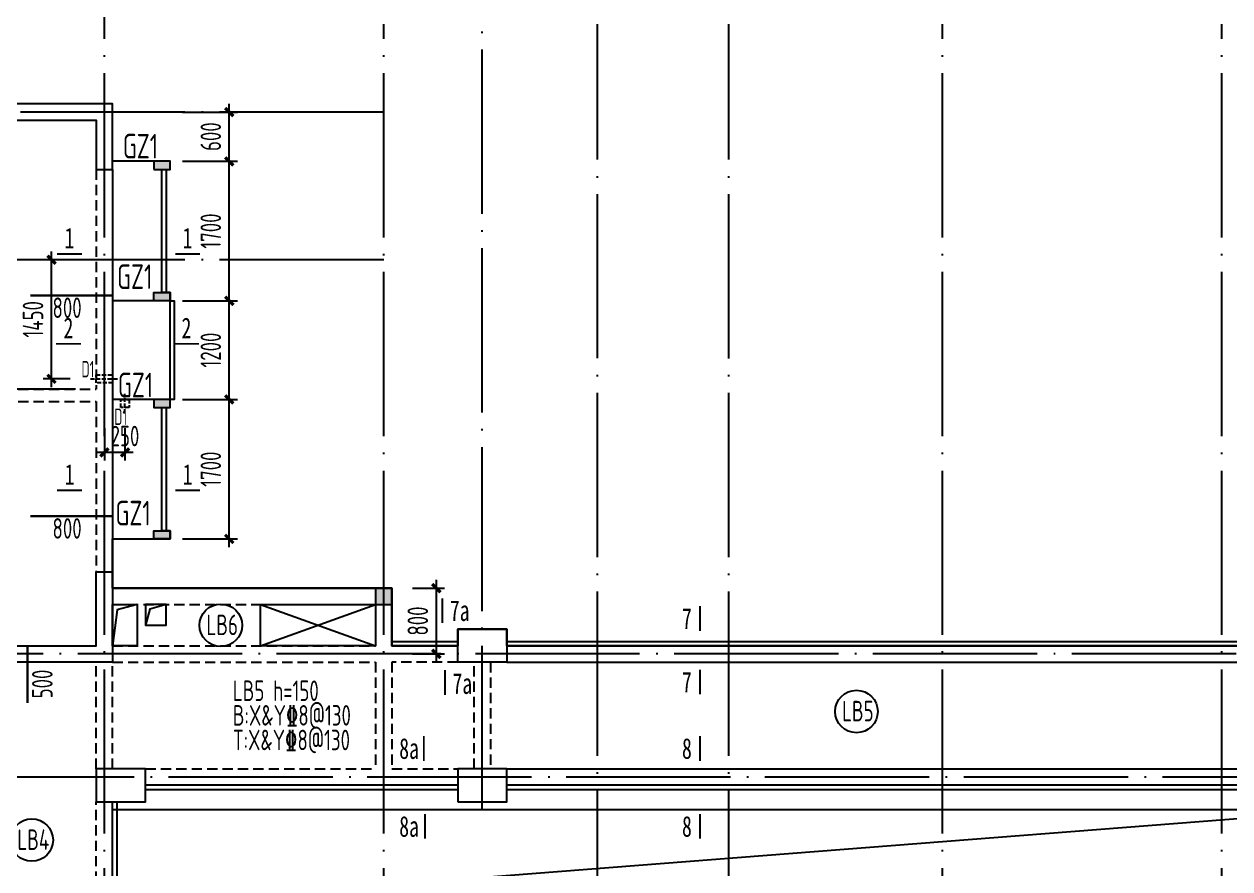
# Model space of a CAD drawing. Extents: x -173820 to 521180, y -715739 to 158231.
# Drawn here: x 578 to 15255, y -38738 to -28448 of the extents above; entities that cross this region are included whole.
import ezdxf
from ezdxf.enums import TextEntityAlignment as Align

# ---------------------------------------------------------------- set-up
doc = ezdxf.new("R2010")
doc.units = 0
doc.header["$LTSCALE"] = 1000
for name, pattern in [('CONTINOUS', [0]), ('DASH', [0.35, 0.25, -0.1]), ('DOTE', [2.42, 2, -0.2, 0.02, -0.2]), ('HIDDEN2', [0.1875, 0.125, -0.0625])]:
    doc.linetypes.add(name, pattern=pattern)
for name, color, linetype in [('A-洞口', 105, 'Continuous'), ('A-线脚看线', 9, 'Continuous'), ('A-设备穿墙洞', 161, 'Continuous'), ('AXIS', 1, 'DOTE'), ('DIM', 3, 'Continuous'), ('DIM1', 3, 'Continuous'), ('JG1', 3, 'Continuous'), ('填充', 8, 'Continuous'), ('墙', 6, 'Continuous'), ('挑板', 3, 'Continuous'), ('板筋', 6, 'Continuous'), ('柱', 2, 'Continuous'), ('梁', 4, 'HIDDEN2'), ('模板线', 3, 'Continuous'), ('洞口', 5, 'Continuous'), ('钢筋_文字', 7, 'Continuous'), ('钢筋长度标注', 7, 'Continuous')]:
    doc.layers.add(name, color=color, linetype=linetype)
doc.styles.add('TSSD_BOLD', font='tssdeng2.shx', dxfattribs={"width": 0.7, "height": 250, "bigfont": 'CHINA.shx'})
doc.styles.add('TSSD_Dimension', font='tssdeng.shx', dxfattribs={"width": 0.7, "bigfont": 'Hztxt.shx'})
doc.styles.add('zzt', font='tssdeng.shx', dxfattribs={"width": 0.7, "height": 300, "bigfont": 'tssdchn.shx'})
doc.styles.add('钢筋', font='tssdeng.shx', dxfattribs={"width": 0.7, "height": 250, "bigfont": 'tssdchn.shx'})
doc.styles.add('钢筋长度', font='tssdeng.shx', dxfattribs={"width": 0.7, "height": 300, "bigfont": 'tssdchn.shx'})
doc.styles.add('黑体', font='simhei.ttf', dxfattribs={"width": 0.8})
doc.dimstyles.new('TSSD_100_100', dxfattribs={"dimtxt": 250, "dimasz": 100, "dimexe": 100, "dimexo": 250, "dimgap": 100, "dimtad": 1, "dimdec": 0, "dimzin": 0, "dimdsep": 46, "dimtxsty": 'TSSD_Dimension', "dimblk": 'ARCHTICK', "dimcen": 0, "dimdle": 100, "dimclrd": 3, "dimclre": 3, "dimclrt": 7, "dimadec": 0, "dimazin": 0, "dimtfac": 1, "dimtdec": 0, "dimtix": 1, "dimtmove": 2, "dimatfit": 3, "dimfxl": 0, "dimtolj": 1, "dimtzin": 0, "dimarcsym": 0})

# ---------------------------------------------------------------- blocks, each defined once
blk = doc.blocks.new('$1783196')
at = {"layer": 'AXIS'}
for p, q in [((12034.9, 3480), (12034.9, 27859.5)), ((15434.9, 3480), (15434.9, 27859.5)), ((16634.9, 18288.3), (16634.9, 27859.5)), ((18034.9, 11688.4), (18034.9, 27859.5)), ((19634.9, 11688.3), (19634.9, 27859.5)), ((22234.9, 3480), (22234.9, 27859.5)), ((25634.9, 3480), (25634.9, 27859.5)), ((15434.9, 26788.3), (4360, 26788.3)), ((15434.9, 24988.3), (4360, 24988.3)), ((54849.9, 20188.3), (4360, 20188.3)), ((29334.9, 18688.3), (4360, 18688.3))]:
    blk.add_line(p, q, dxfattribs=at)
at = {"layer": 'DIM1'}
blk.add_line((12034.9, 27859.5), (12034.9, 30309.5), dxfattribs=at)
blk = doc.blocks.new('_ArchTick')
at = {"color": 4, "linetype": 'ByBlock', "const_width": 0.4}
blk.add_lwpolyline([(-0.5, -0.5), (0.5, 0.5)], dxfattribs=at)
blk = doc.blocks.new('*D2398')
at = {"layer": 'Defpoints', "color": 0}
for p in [(415, -31319), (1455, -31319), (1455, -32894)]:
    blk.add_point(p, dxfattribs=at)
at = {"layer": 'DIM', "color": 3, "lineweight": -2}
for p, q in [((415, -32994), (415, -31219)), ((1205, -31319), (315, -31319)), ((1205, -32894), (315, -32894))]:
    blk.add_line(p, q, dxfattribs=at)
at = {"layer": 'DIM', "color": 3, "lineweight": -2, "xscale": 100, "yscale": 100, "zscale": 100}
for p, rotation in [((415, -31319), 90), ((415, -32894), 270)]:
    blk.add_blockref('_ArchTick', p, dxfattribs=dict(at, rotation=rotation))
at = {"layer": 'DIM', "color": 7, "insert": (190, -32107), "char_height": 250, "attachment_point": 5, "rotation": 90, "style": 'TSSD_Dimension'}
blk.add_mtext('\\A1;1575', dxfattribs=at)
blk = doc.blocks.new('*D2403')
at = {"layer": 'Defpoints', "color": 0}
for p in [(5055, -35319), (5055, -36119), (5595, -36119)]:
    blk.add_point(p, dxfattribs=at)
at = {"layer": 'DIM', "color": 3, "lineweight": -2}
for p, q in [((5595, -35219), (5595, -36219)), ((5305, -35319), (5695, -35319)), ((5305, -36119), (5695, -36119))]:
    blk.add_line(p, q, dxfattribs=at)
at = {"layer": 'DIM', "color": 3, "lineweight": -2, "xscale": 100, "yscale": 100, "zscale": 100}
for p, rotation in [((5595, -35319), 90), ((5595, -36119), 270)]:
    blk.add_blockref('_ArchTick', p, dxfattribs=dict(at, rotation=rotation))
at = {"layer": 'DIM', "color": 7, "insert": (5370, -35719), "char_height": 250, "attachment_point": 5, "rotation": 90, "style": 'TSSD_Dimension'}
blk.add_mtext('\\A1;800', dxfattribs=at)
blk = doc.blocks.new('*D2451')
at = {"layer": 'Defpoints', "color": 0}
for p in [(2255, -33019), (3075, -33019), (2255, -34719)]:
    blk.add_point(p, dxfattribs=at)
at = {"layer": 'DIM', "color": 3, "lineweight": -2}
for p, q in [((2505, -33019), (3175, -33019)), ((3075, -34819), (3075, -32919)), ((2505, -34719), (3175, -34719))]:
    blk.add_line(p, q, dxfattribs=at)
at = {"layer": 'DIM', "color": 3, "lineweight": -2, "xscale": 100, "yscale": 100, "zscale": 100}
for p, rotation in [((3075, -33019), 90), ((3075, -34719), 270)]:
    blk.add_blockref('_ArchTick', p, dxfattribs=dict(at, rotation=rotation))
at = {"layer": 'DIM', "color": 7, "insert": (2850, -33869), "char_height": 250, "attachment_point": 5, "rotation": 90, "style": 'TSSD_Dimension'}
blk.add_mtext('\\A1;1700', dxfattribs=at)
blk = doc.blocks.new('*D2452')
at = {"layer": 'Defpoints', "color": 0}
for p in [(2255, -29519), (3075, -29519), (2255, -30119)]:
    blk.add_point(p, dxfattribs=at)
at = {"layer": 'DIM', "color": 3, "lineweight": -2}
for p, q in [((3075, -30219), (3075, -29419)), ((2505, -29519), (3175, -29519)), ((2505, -30119), (3175, -30119))]:
    blk.add_line(p, q, dxfattribs=at)
at = {"layer": 'DIM', "color": 3, "lineweight": -2, "xscale": 100, "yscale": 100, "zscale": 100}
for p, rotation in [((3075, -29519), 90), ((3075, -30119), 270)]:
    blk.add_blockref('_ArchTick', p, dxfattribs=dict(at, rotation=rotation))
at = {"layer": 'DIM', "color": 7, "insert": (2850, -29819), "char_height": 250, "attachment_point": 5, "rotation": 90, "style": 'TSSD_Dimension'}
blk.add_mtext('\\A1;600', dxfattribs=at)
blk = doc.blocks.new('$1709312')
at = {"layer": '模板线', "color": 4, "const_width": 22.7}
for points in [[(223, 1076), (223, 774)], [(223, 302), (223, 0)]]:
    blk.add_lwpolyline(points, dxfattribs=at)
at = {"layer": '模板线', "color": 0, "style": '黑体', "width": 0.7}
for p in [(63, 925), (63, 151)]:
    blk.add_text('7', height=252, dxfattribs=at).set_placement(p, align=Align.MIDDLE_CENTER)
blk = doc.blocks.new('$1400883')
at = {"layer": '模板线', "color": 4, "const_width": 22.7}
for points in [[(223, 1251), (223, 949)], [(223, 302), (223, 0)]]:
    blk.add_lwpolyline(points, dxfattribs=at)
at = {"layer": '模板线', "color": 0, "style": '黑体', "width": 0.7}
for p in [(63, 1100), (63, 151)]:
    blk.add_text('8', height=252, dxfattribs=at).set_placement(p, align=Align.MIDDLE_CENTER)
blk = doc.blocks.new('$164594')
at = {"layer": '模板线', "color": 4, "const_width": 22.7}
for points in [[(307, 1251), (307, 949)], [(322, 302), (322, 0)]]:
    blk.add_lwpolyline(points, dxfattribs=at)
at = {"layer": '模板线', "color": 0, "style": '黑体', "width": 0.7}
for p in [(127, 1100), (127, 151)]:
    blk.add_text('8a', height=252, dxfattribs=at).set_placement(p, align=Align.MIDDLE_CENTER)
blk = doc.blocks.new('$1901069')
at = {"layer": '模板线', "color": 4, "const_width": 22.7}
for points in [[(0, 1177), (0, 874)], [(32, 302), (32, 0)]]:
    blk.add_lwpolyline(points, dxfattribs=at)
at = {"layer": '模板线', "color": 0, "style": '黑体', "width": 0.7}
for p in [(211, 1026), (243, 138)]:
    blk.add_text('7a', height=252, dxfattribs=at).set_placement(p, align=Align.MIDDLE_CENTER)
blk = doc.blocks.new('$1605056')
at = {"layer": '模板线', "color": 4, "const_width": 22.7}
for points in [[(0, 0), (302, 0)], [(1438, 0), (1740, 0)]]:
    blk.add_lwpolyline(points, dxfattribs=at)
at = {"layer": '模板线', "color": 0, "style": '黑体', "width": 0.7}
for p in [(151, 193), (1588, 193)]:
    blk.add_text('1', height=252, dxfattribs=at).set_placement(p, align=Align.MIDDLE_CENTER)
blk = doc.blocks.new('$1324012')
at = {"layer": '模板线', "color": 4, "const_width": 22.7}
for points in [[(0, 0), (302, 0)], [(1438, 0), (1740, 0)]]:
    blk.add_lwpolyline(points, dxfattribs=at)
at = {"layer": '模板线', "color": 0, "style": '黑体', "width": 0.7}
for p in [(151, 193), (1588, 193)]:
    blk.add_text('2', height=252, dxfattribs=at).set_placement(p, align=Align.MIDDLE_CENTER)
blk = doc.blocks.new('*D2487')
at = {"layer": 'Defpoints', "color": 0}
for p in [(2255, -30119), (3075, -30119), (2255, -31819)]:
    blk.add_point(p, dxfattribs=at)
at = {"layer": 'DIM', "color": 3, "lineweight": -2}
for p, q in [((3075, -31919), (3075, -30019)), ((2505, -30119), (3175, -30119)), ((2505, -31819), (3175, -31819))]:
    blk.add_line(p, q, dxfattribs=at)
at = {"layer": 'DIM', "color": 3, "lineweight": -2, "xscale": 100, "yscale": 100, "zscale": 100}
for p, rotation in [((3075, -30119), 90), ((3075, -31819), 270)]:
    blk.add_blockref('_ArchTick', p, dxfattribs=dict(at, rotation=rotation))
at = {"layer": 'DIM', "color": 7, "insert": (2850, -30969), "char_height": 250, "attachment_point": 5, "rotation": 90, "style": 'TSSD_Dimension'}
blk.add_mtext('\\A1;1700', dxfattribs=at)
blk = doc.blocks.new('*D2488')
at = {"layer": 'Defpoints', "color": 0}
for p in [(2255, -31819), (3075, -31819), (2255, -33019)]:
    blk.add_point(p, dxfattribs=at)
at = {"layer": 'DIM', "color": 3, "lineweight": -2}
for p, q in [((2505, -31819), (3175, -31819)), ((3075, -33119), (3075, -31719)), ((2505, -33019), (3175, -33019))]:
    blk.add_line(p, q, dxfattribs=at)
at = {"layer": 'DIM', "color": 3, "lineweight": -2, "xscale": 100, "yscale": 100, "zscale": 100}
for p, rotation in [((3075, -31819), 90), ((3075, -33019), 270)]:
    blk.add_blockref('_ArchTick', p, dxfattribs=dict(at, rotation=rotation))
at = {"layer": 'DIM', "color": 7, "insert": (2850, -32419), "char_height": 250, "attachment_point": 5, "rotation": 90, "style": 'TSSD_Dimension'}
blk.add_mtext('\\A1;1200', dxfattribs=at)
blk = doc.blocks.new('$1466424')
at = {"layer": '板筋', "const_width": 30}
for points in [[(6000, 20270), (7000, 20270)], [(6000, 17582), (7000, 17582)], [(5963, 15304), (5963, 16004)]]:
    blk.add_lwpolyline(points, dxfattribs=at)
at = {"layer": '钢筋_文字'}
for centre in [(8317, 16252, 0), (16054, 15202, 0), (6015, 13636, 0)]:
    blk.add_circle(centre, 259, dxfattribs=at)
at = {"layer": '钢筋_文字', "style": 'TSSD_BOLD', "width": 0.7}
for s, p in [('LB6', (8142, 16132, 0)), ('LB5', (15879, 15082, 0)), ('LB4', (5840, 13516, 0))]:
    blk.add_text(s, height=250, dxfattribs=at).set_placement(p)
at = {"layer": '钢筋_文字', "color": 7, "linetype": 'Continuous', "width": 0.7}
for s, style, p in [('LB5 h=150', 'TSSD_BOLD', (8463, 15330, 0)), ('B:X&Y%%1328@130', '钢筋', (8463, 15030, 0)), ('T:X&Y%%1328@130', '钢筋', (8463, 14730, 0))]:
    blk.add_text(s, height=250, dxfattribs=dict(at, style=style)).set_placement(p)
at = {"layer": '钢筋长度标注', "style": '钢筋长度', "width": 0.7}
for p in [(6268, 19995), (6268, 17307)]:
    blk.add_text('800', height=250, dxfattribs=at).set_placement(p)
blk.add_text('500', height=250, rotation=90, dxfattribs=at).set_placement((6269, 15362))
blk = doc.blocks.new('$133032')
at = {"layer": '挑板'}
for points in [[(21700, 16100), (11800, 16100), (11800, 16300), (11200, 16300), (11200, 16100), (10400, 16100), (10400, 16800), (7000, 16800), (7000, 17400), (7700, 17400), (7700, 17500), (7600, 17500), (7600, 19000), (7700, 19000), (7700, 20400), (7600, 20400), (7600, 21900), (7700, 21900), (7700, 22000), (7000, 22000), (7000, 22700), (4200, 22700)], [(7700, 20300), (7000, 20300)], [(7700, 19100), (7000, 19100)]]:
    blk.add_lwpolyline(points, dxfattribs=at)
blk = doc.blocks.new('$1457958')
at = {"layer": '柱'}
blk.add_hatch(color=8, dxfattribs=at).paths.add_polyline_path([(0, 200), (0, 0), (200, 0), (200, 200)])
at = {"layer": '柱', "color": 3, "elevation": 0}
blk.add_lwpolyline([(0, 200), (0, 0), (200, 0), (200, 200)], close=True, dxfattribs=at)
blk = doc.blocks.new('$1839168')
at = {"layer": '柱'}
blk.add_hatch(color=8, dxfattribs=at).paths.add_polyline_path([(0, 200), (0, 0), (100, 0), (100, 200)])
at = {"layer": '柱', "color": 3, "elevation": 0}
blk.add_lwpolyline([(0, 200), (0, 0), (100, 0), (100, 200)], close=True, dxfattribs=at)
blk = doc.blocks.new('$1691164')
at = {"layer": '柱'}
blk.add_hatch(color=8, dxfattribs=at).paths.add_polyline_path([(0, 0), (100, 0), (100, 200), (0, 200)])
at = {"layer": '柱', "color": 3, "elevation": 0}
blk.add_lwpolyline([(100, 200), (0, 200), (0, 0), (100, 0), (100, 0), (100, 0)], close=True, dxfattribs=at)
blk = doc.blocks.new('$1222607')
at = {"layer": '柱', "rotation": 90}
for name, p in [('$1839168', (7700, 21900, 0)), ('$1691164', (7700, 19000, 0))]:
    blk.add_blockref(name, p, dxfattribs=at)
at = {"layer": '柱', "xscale": -1, "rotation": 90}
for p in [(7700, 20400, 0), (7700, 17500, 0)]:
    blk.add_blockref('$1691164', p, dxfattribs=at)
at = {"layer": '柱'}
blk.add_blockref('$1457958', (10200, 16600, 0), dxfattribs=at)
blk = doc.blocks.new('$1413619')
at = {"layer": 'A-线脚看线', "color": 5, "elevation": 0}
for points in [[(7700, 21850), (7700, 20350)], [(7750, 20250), (7800, 20250), (7800, 19050), (7750, 19050)], [(7700, 18950), (7700, 17450)], [(10450, 16100), (11250, 16100)], [(11850, 16100), (21750, 16100)], [(7450, 14300), (11250, 14300)], [(11850, 14300), (21750, 14300)], [(7100, 14150), (7100, 10650)]]:
    blk.add_lwpolyline(points, dxfattribs=at)
blk = doc.blocks.new('$145458')
at = {"layer": 'A-设备穿墙洞', "linetype": 'DASH', "ltscale": 0.2, "elevation": 0}
for points in [[(581, 6325), (481, 6325), (481, 6525), (581, 6525)], [(5131, 200), (5131, 50), (5331, 50), (5331, 200)]]:
    blk.add_lwpolyline(points, close=True, dxfattribs=at)
for points in [[(531, 6596), (531, 6258)], [(5035, 125), (5436, 125)]]:
    blk.add_lwpolyline(points, dxfattribs=at)
at = {"layer": 'A-设备穿墙洞', "linetype": 'DASH', "ltscale": 0.2}
for points in [[(7131, 5025), (7131, 4925), (6931, 4925), (6931, 5025)], [(7231, 4725), (7331, 4725), (7331, 4625), (7231, 4625)], [(331, 175), (331, 75), (131, 75), (131, 175)]]:
    blk.add_lwpolyline(points, close=True, dxfattribs=at)
for points in [[(6860, 4975), (7198, 4975)], [(7281, 4554), (7281, 4792)], [(68, 125), (413, 125)]]:
    blk.add_lwpolyline(points, dxfattribs=at)
at = {"layer": 'A-设备穿墙洞', "color": 7, "linetype": 'DASH', "ltscale": 0.2, "style": 'zzt', "width": 0.6}
for s, p in [('D2', (498, 6619)), ('D1', (6752, 4993)), ('D1', (7152, 4413)), ('P', (0, 132)), ('PF', (5366, 123))]:
    blk.add_text(s, height=200, dxfattribs=at).set_placement(p)
blk = doc.blocks.new('*D11651')
at = {"layer": 'Defpoints', "color": 0}
for p in [(7156, 19548), (7633, 19548, 0), (7633, 18098)]:
    blk.add_point(p, dxfattribs=at)
at = {"layer": 'DIM1', "color": 3, "lineweight": -2}
for p, q in [((7383, 19548), (7056, 19548)), ((7156, 17998), (7156, 19648)), ((7383, 18098), (7056, 18098))]:
    blk.add_line(p, q, dxfattribs=at)
at = {"layer": 'DIM1', "color": 3, "lineweight": -2, "xscale": 100, "yscale": 100, "zscale": 100}
for p, rotation in [((7156, 19548), 90), ((7156, 18098), 270)]:
    blk.add_blockref('_ArchTick', p, dxfattribs=dict(at, rotation=rotation))
at = {"layer": 'DIM1', "color": 7, "insert": (6931, 18823), "char_height": 250, "attachment_point": 5, "rotation": 90, "style": 'TSSD_Dimension'}
blk.add_mtext('\\A1;1450', dxfattribs=at)
blk = doc.blocks.new('*D11652')
at = {"layer": 'Defpoints', "color": 0}
for p in [(7800, 17748, 0), (8050, 17748), (7800, 17202)]:
    blk.add_point(p, dxfattribs=at)
at = {"layer": 'DIM1', "color": 3, "lineweight": -2}
for p, q in [((7800, 17498), (7800, 17102)), ((8050, 17498), (8050, 17102)), ((8150, 17202), (7700, 17202))]:
    blk.add_line(p, q, dxfattribs=at)
at = {"layer": 'DIM1', "color": 3, "lineweight": -2, "xscale": 100, "yscale": 100, "zscale": 100, "rotation": 180}
blk.add_blockref('_ArchTick', (7800, 17202), dxfattribs=at)
at = {"layer": 'DIM1', "color": 3, "lineweight": -2, "xscale": 100, "yscale": 100, "zscale": 100}
blk.add_blockref('_ArchTick', (8050, 17202), dxfattribs=at)
at = {"layer": 'DIM1', "color": 7, "insert": (8050, 17401), "char_height": 250, "attachment_point": 5, "style": 'TSSD_Dimension'}
blk.add_mtext('\\A1;250', dxfattribs=at)
blk = doc.blocks.new('$1929224')
at = {"layer": 'A-洞口', "color": 5, "elevation": 0}
for points in [[(0, 5900), (300, 5900), (300, 5400), (0, 5400)], [(400, 5900), (400, 5650), (650, 5650), (650, 5900)]]:
    blk.add_lwpolyline(points, close=True, dxfattribs=at)
for points in [[(300, 5900), (56, 5838), (0, 5400)], [(650, 5900), (453, 5846), (400, 5650)]]:
    blk.add_lwpolyline(points, dxfattribs=at)
blk = doc.blocks.new('$1186913')
at = {"layer": 'A-设备穿墙洞'}
blk.add_blockref('$145458', (768.9, 13122.9), dxfattribs=at)
at = {"layer": 'DIM1'}
dim = blk.add_linear_dim(base=(7156, 19547.9), p1=(7632.7, 18097.9), p2=(7632.7, 19547.9, 0), angle=90, dimstyle='TSSD_100_100', dxfattribs=at)
dim.commit()
dim.dimension.update_dxf_attribs({"geometry": '*D11651', "text_midpoint": (6931, 18822.9)})
dim = blk.add_linear_dim(base=(7800.2, 17201.7), p1=(8050.2, 17747.9), p2=(7800.2, 17747.9, 0), dimstyle='TSSD_100_100', dxfattribs=at)
dim.commit()
dim.dimension.update_dxf_attribs({"geometry": '*D11652', "text_midpoint": (8050.2, 17401.3), "dimtype": 128})

msp = doc.modelspace()

# ---------------------------------------------------------------- linework, layer by layer
at = {"layer": 'JG1', "linetype": 'Continuous'}
for p, q in [((3455.3, -36019.2, 0), (4855.3, -35519.2, 0)), ((3455.3, -35519.2, 0), (4855.3, -36019.2, 0))]:
    msp.add_line(p, q, dxfattribs=at)
at = {"layer": 'JG1', "linetype": 'Continuous', "elevation": 0}
msp.add_lwpolyline([(3455.3, -35519.2), (4855.3, -35519.2), (4855.3, -36019.2), (3455.3, -36019.2)], close=True, dxfattribs=at)
at = {"layer": '墙', "elevation": 0}
for points in [[(1655.3, -30219.2), (1655.3, -29419.2), (5.3, -29419.2), (5.3, -29619.2), (1455.3, -29619.2), (1455.3, -30219.2)], [(1655.3, -35119.2), (1655.3, -36219.2), (-844.7, -36219.2), (-844.7, -36019.2), (1455.3, -36019.2), (1455.3, -35119.2)], [(5855.3, -35819.2), (6455.3, -35819.2), (6455.3, -36219.2), (5855.3, -36219.2)], [(1455.3, -37919.2), (2055.3, -37919.2), (2055.3, -37519.2), (1455.3, -37519.2)], [(5855.3, -37919.2), (6455.3, -37919.2), (6455.3, -37519.2), (5855.3, -37519.2)]]:
    msp.add_lwpolyline(points, close=True, dxfattribs=at)
for points in [[(6055.3, -36219.2), (6055.3, -36219.2)], [(1655.3, -37919.2), (1655.3, -37919.2)], [(6055.3, -37919.2), (6055.3, -37919.2)]]:
    msp.add_lwpolyline(points, dxfattribs=at)
at = {"layer": '梁'}
for p, q in [((1455.3, -30219.2, 0), (1455.3, -32894.2, 0)), ((-1744.7, -32894.2, 0), (1455.3, -32894.2, 0)), ((-1744.7, -33044.2, 0), (1455.3, -33044.2, 0)), ((1455.3, -33044.2, 0), (1455.3, -35119.2, 0)), ((1655.3, -35519.2, 0), (4855.3, -35519.2, 0)), ((4855.3, -35519.2, 0), (4855.3, -36019.2, 0)), ((1655.3, -36019.2, 0), (4855.3, -36019.2, 0)), ((1455.3, -37519.2, 0), (1455.3, -36219.2, 0)), ((1655.3, -37519.2, 0), (1655.3, -36219.2, 0)), ((1655.3, -36219.2, 0), (4855.3, -36219.2, 0)), ((4855.3, -36219.2, 0), (4855.3, -37519.2, 0)), ((5055.3, -36219.2, 0), (5055.3, -37519.2, 0)), ((5855.3, -36219.2, 0), (5055.3, -36219.2, 0)), ((6055.3, -37519.2, 0), (6055.3, -36219.2, 0)), ((6255.3, -36219.2, 0), (6255.3, -37519.2, 0)), ((2055.3, -37519.2, 0), (4855.3, -37519.2, 0)), ((5055.3, -37519.2, 0), (5855.3, -37519.2, 0)), ((1455.3, -41519.2, 0), (1455.3, -37919.2, 0))]:
    msp.add_line(p, q, dxfattribs=at)
at = {"layer": '梁', "linetype": 'Continuous'}
for p, q in [((1655.3, -30219.2, 0), (1655.3, -35119.2, 0)), ((1655.3, -35319.2, 0), (5055.3, -35319.2, 0)), ((5055.3, -35319.2, 0), (5055.3, -36019.2, 0)), ((5055.3, -36019.2, 0), (5855.3, -36019.2, 0)), ((6455.3, -36019.2, 0), (18755.3, -36019.2, 0)), ((6455.3, -36219.2, 0), (18755.3, -36219.2, 0)), ((6455.3, -37519.2, 0), (16355.3, -37519.2, 0)), ((5855.3, -37719.2, 0), (2055.3, -37719.2, 0)), ((16355.3, -37719.2, 0), (6455.3, -37719.2, 0)), ((1655.3, -41419.2, 0), (1655.3, -37919.2, 0)), ((16755.3, -38019.2, 0), (1655.3, -38019.2, 0)), ((16755.3, -38019.2, 0), (1655.3, -38019.2, 0))]:
    msp.add_line(p, q, dxfattribs=at)
at = {"layer": '洞口', "color": 5, "elevation": 0}
msp.add_lwpolyline([(16755.4, -38019.1), (3999.9, -39015.1), (1655.4, -41419.2)], dxfattribs=at)

# ---------------------------------------------------------------- block references
at = {"layer": 'A-洞口'}
msp.add_blockref('$1929224', (1655.3, -41419.2), dxfattribs=at)
at = {"layer": 'A-设备穿墙洞'}
msp.add_blockref('$1186913', (-6244.8, -50867), dxfattribs=at)
at = {"layer": '填充', "linetype": 'Continuous'}
msp.add_blockref('$1783196', (-10479.5, -56307.5, 0), dxfattribs=at)
at = {"layer": '挑板'}
for name, p in [('$133032', (-5344.7, -52119.2, 0)), ('$1413619', (-5394.7, -52069.2))]:
    msp.add_blockref(name, p, dxfattribs=at)
at = {"layer": '柱'}
msp.add_blockref('$1222607', (-5344.7, -52119.2, 0), dxfattribs=at)
at = {"layer": '模板线'}
for name, p in [('$1605056', (978.4, -31247.3, 0)), ('$1324012', (966.3, -32341.9, 0)), ('$1605056', (979.8, -34126.5, 0)), ('$1901069', (5668.9, -36618.1, 0)), ('$1709312', (8582.9, -36613.8, 0)), ('$164594', (5136.7, -38371.5, 0)), ('$1400883', (8582.9, -38371.5, 0))]:
    msp.add_blockref(name, p, dxfattribs=at)
at = {"layer": '钢筋长度标注'}
msp.add_blockref('$1466424', (-5344.7, -52022.9, 0), dxfattribs=at)

# ---------------------------------------------------------------- texts
at = {"layer": '模板线', "color": 7, "linetype": 'CONTINOUS', "style": 'zzt', "width": 0.7}
for p in [(1779.3, -30084.7, 0), (1709.3, -31674.7, 0), (1719.3, -32994.7, 0), (1689.3, -34554.7, 0)]:
    msp.add_text('GZ1', height=300, dxfattribs=at).set_placement(p)

# ---------------------------------------------------------------- dimensions: what is measured, and where the dimension line sits
at = {"layer": 'DIM'}
for base, p1, p2, picture, middle in [((3075.3, -29519.2, 0), (2255.3, -30119.2, 0), (2255.3, -29519.2, 0), '*D2452', (2850.3, -29819.2, 0)), ((3075.3, -30119.2, 0), (2255.3, -31819.2, 0), (2255.3, -30119.2, 0), '*D2487', (2850.3, -30969.2, 0)), ((415.3, -31319.2, 0), (1455.3, -32894.2, 0), (1455.3, -31319.2, 0), '*D2398', (190.3, -32106.7, 0)), ((3075.3, -31819.2, 0), (2255.3, -33019.2, 0), (2255.3, -31819.2, 0), '*D2488', (2850.3, -32419.2, 0)), ((3075.3, -33019.2, 0), (2255.3, -34719.2, 0), (2255.3, -33019.2, 0), '*D2451', (2850.3, -33869.2, 0)), ((5595.3, -36119.2, 0), (5055.3, -35319.2, 0), (5055.3, -36119.2, 0), '*D2403', (5370.3, -35719.2, 0))]:
    dim = msp.add_linear_dim(base=base, p1=p1, p2=p2, angle=90, dimstyle='TSSD_100_100', dxfattribs=at)
    dim.commit()
    dim.dimension.update_dxf_attribs({"geometry": picture, "text_midpoint": middle})

doc.saveas('drawing.dxf')
